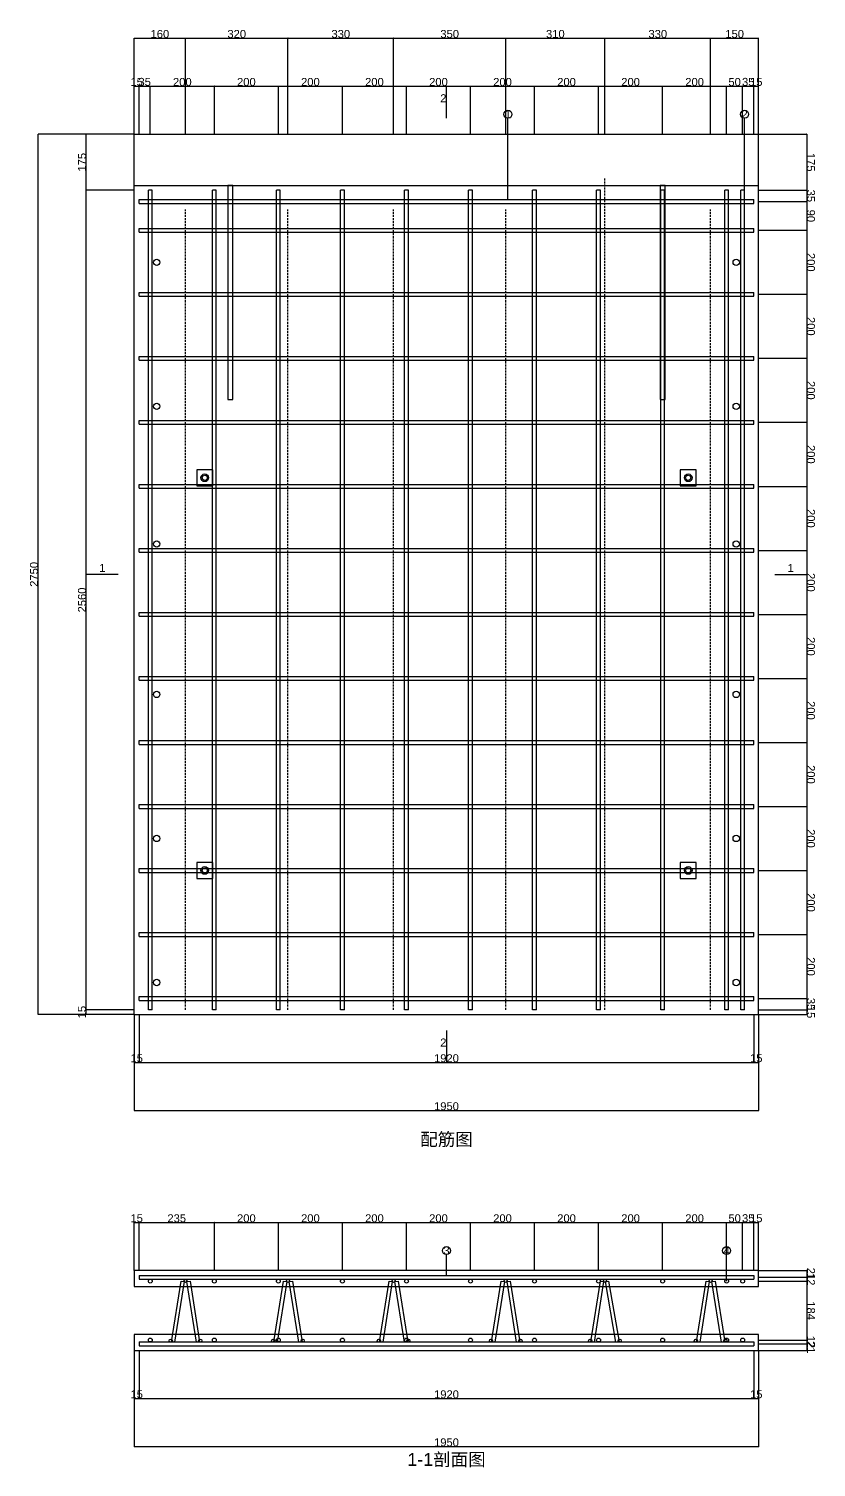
# Model space of a CAD drawing. Header units: millimetres. Extents: x -330 to 11537, y 636 to 5130.
# Drawn here: x 3670 to 6130, y 636 to 5130 of the extents above; entities that cross this region are included whole.
import ezdxf
from ezdxf.enums import TextEntityAlignment as Align

# ---------------------------------------------------------------- set-up
doc = ezdxf.new("R2010")
doc.units = ezdxf.units.MM
doc.linetypes.add('DASHED2', pattern=[9.525, 6.35, -3.175])
for name, color, linetype in [('cut_line', 7, 'Continuous'), ('form_front_view_dimension', 1, 'Continuous'), ('form_front_view_embedded', 6, 'Continuous'), ('form_front_view_profile', 7, 'Continuous'), ('form_front_view_text', 1, 'Continuous'), ('form_front_view_truss_rebar', 6, 'DASHED2'), ('form_top_view_dimension', 1, 'Continuous'), ('form_top_view_profile', 7, 'Continuous')]:
    doc.layers.add(name, color=color, linetype=linetype)
doc.styles.get("Standard").update_dxf_attribs({"font": 'arial.ttf'})
doc.dimstyles.new('DS_1', dxfattribs={"dimtxt": 25, "dimasz": 0.15, "dimexe": 0.25, "dimexo": 0.625, "dimtad": 1, "dimtxsty": 'Standard', "dimblk": 'OBLIQUE', "dimcen": 2.5, "dimclrd": 256, "dimclre": 256, "dimclrt": 256, "dimazin": 3, "dimtfac": 1, "dimtmove": 1, "dimatfit": 3, "dimlwd": -1, "dimlwe": -1})

# ---------------------------------------------------------------- blocks, each defined once
blk = doc.blocks.new('rebar_reinforcement_view_block')
at = {"layer": 'form_front_view_embedded'}
for p, q in [((292, 2640), (292, 1971)), ((308, 2640), (292, 2640)), ((308, 1971), (308, 2640)), ((1642, 2640), (1642, 1971)), ((1658, 2640), (1642, 2640)), ((1658, 1971), (1658, 2640)), ((292, 1971), (308, 1971)), ((1642, 1971), (1658, 1971))]:
    blk.add_line(p, q, dxfattribs=at)
at = {"layer": 'form_front_view_profile'}
for p, q in [((0, 2640), (0, 2800)), ((0, 2800), (1950, 2800)), ((1950, 2640), (1950, 2800)), ((0, 50), (0, 2640)), ((0, 2640), (1950, 2640)), ((1950, 50), (1950, 2640)), ((0, 50), (1950, 50))]:
    blk.add_line(p, q, dxfattribs=at)
blk = doc.blocks.new('rebar_reinforcement_view_top_rebar_block')
at = {"layer": 'form_front_view_embedded'}
for p, q in [((44, 65), (44, 2625)), ((56, 2625), (44, 2625)), ((56, 65), (56, 2625)), ((244, 65), (244, 2625)), ((256, 2625), (244, 2625)), ((256, 65), (256, 2625)), ((444, 65), (444, 2625)), ((456, 2625), (444, 2625)), ((456, 65), (456, 2625)), ((644, 65), (644, 2625)), ((656, 2625), (644, 2625)), ((656, 65), (656, 2625)), ((844, 65), (844, 2625)), ((856, 2625), (844, 2625)), ((856, 65), (856, 2625)), ((1044, 65), (1044, 2625)), ((1056, 2625), (1044, 2625)), ((1056, 65), (1056, 2625)), ((1244, 65), (1244, 2625)), ((1256, 2625), (1244, 2625)), ((1256, 65), (1256, 2625)), ((1444, 65), (1444, 2625)), ((1456, 2625), (1444, 2625)), ((1456, 65), (1456, 2625)), ((1644, 65), (1644, 2625)), ((1656, 2625), (1644, 2625)), ((1656, 65), (1656, 2625)), ((1844, 65), (1844, 2625)), ((1856, 2625), (1844, 2625)), ((1856, 65), (1856, 2625)), ((1894, 65), (1894, 2625)), ((1906, 2625), (1894, 2625)), ((1906, 65), (1906, 2625)), ((15, 2584), (15, 2596)), ((15, 2596), (1935, 2596)), ((15, 2584), (1935, 2584)), ((1935, 2584), (1935, 2596)), ((15, 2494), (15, 2506)), ((15, 2506), (1935, 2506)), ((15, 2494), (1935, 2494)), ((1935, 2494), (1935, 2506)), ((15, 2294), (15, 2306)), ((15, 2306), (1935, 2306)), ((15, 2294), (1935, 2294)), ((1935, 2294), (1935, 2306)), ((15, 2094), (15, 2106)), ((15, 2106), (1935, 2106)), ((15, 2094), (1935, 2094)), ((1935, 2094), (1935, 2106)), ((15, 1894), (15, 1906)), ((15, 1906), (1935, 1906)), ((15, 1894), (1935, 1894)), ((1935, 1894), (1935, 1906)), ((245, 1751.7), (195, 1751.7)), ((195, 1751.7), (195, 1701.7)), ((245, 1701.7), (245, 1751.7)), ((1755, 1751.7), (1705, 1751.7)), ((1705, 1751.7), (1705, 1701.7)), ((1755, 1701.7), (1755, 1751.7)), ((15, 1694), (15, 1706)), ((15, 1706), (1935, 1706)), ((15, 1694), (1935, 1694)), ((195, 1701.7), (245, 1701.7)), ((1705, 1701.7), (1755, 1701.7)), ((1935, 1694), (1935, 1706)), ((15, 1494), (15, 1506)), ((15, 1506), (1935, 1506)), ((15, 1494), (1935, 1494)), ((1935, 1494), (1935, 1506)), ((15, 1294), (15, 1306)), ((15, 1306), (1935, 1306)), ((1935, 1294), (1935, 1306)), ((15, 1294), (1935, 1294)), ((15, 1094), (15, 1106)), ((15, 1106), (1935, 1106)), ((15, 1094), (1935, 1094)), ((1935, 1094), (1935, 1106)), ((15, 894), (15, 906)), ((15, 906), (1935, 906)), ((1935, 894), (1935, 906)), ((15, 894), (1935, 894)), ((15, 694), (15, 706)), ((15, 706), (1935, 706)), ((15, 694), (1935, 694)), ((1935, 694), (1935, 706)), ((15, 494), (15, 506)), ((15, 506), (1935, 506)), ((245, 525), (195, 525)), ((195, 525), (195, 475)), ((245, 475), (245, 525)), ((1755, 525), (1705, 525)), ((1705, 525), (1705, 475)), ((1755, 475), (1755, 525)), ((1935, 494), (1935, 506)), ((15, 494), (1935, 494)), ((195, 475), (245, 475)), ((1705, 475), (1755, 475)), ((15, 294), (15, 306)), ((15, 306), (1935, 306)), ((15, 294), (1935, 294)), ((1935, 294), (1935, 306)), ((15, 94), (15, 106)), ((15, 106), (1935, 106)), ((15, 94), (1935, 94)), ((1935, 94), (1935, 106)), ((56, 65), (44, 65)), ((256, 65), (244, 65)), ((456, 65), (444, 65)), ((656, 65), (644, 65)), ((856, 65), (844, 65)), ((1056, 65), (1044, 65)), ((1256, 65), (1244, 65)), ((1456, 65), (1444, 65)), ((1656, 65), (1644, 65)), ((1856, 65), (1844, 65)), ((1906, 65), (1894, 65))]:
    blk.add_line(p, q, dxfattribs=at)
for centre, radius in [((70, 2400), 10), ((1880, 2400), 10), ((70, 1950), 10), ((1880, 1950), 10), ((220, 1726.7), 12), ((220, 1726.7), 8), ((1730, 1726.7), 12), ((1730, 1726.7), 8), ((70, 1520), 10), ((1880, 1520), 10), ((70, 1050), 10), ((1880, 1050), 10), ((70, 600), 10), ((1880, 600), 10), ((220, 500), 12), ((220, 500), 8), ((1730, 500), 12), ((1730, 500), 8), ((70, 150), 10), ((1880, 150), 10)]:
    blk.add_circle(centre, radius, dxfattribs=at)
at = {"layer": 'form_front_view_truss_rebar'}
for p, q in [((1470, 65), (1470, 2665)), ((160, 65), (160, 2565)), ((480, 65), (480, 2565)), ((810, 65), (810, 2565)), ((1160, 65), (1160, 2565)), ((1800, 65), (1800, 2565))]:
    blk.add_line(p, q, dxfattribs=at)
blk = doc.blocks.new('_Oblique')
at = {"color": 0, "linetype": 'ByBlock', "lineweight": -2}
blk.add_line((-0.5, -0.5), (0.5, 0.5), dxfattribs=at)
blk = doc.blocks.new('rebar_reinforcement_view_text_block')
at = {"layer": 'form_front_view_text'}
for p in [(975, 2900), (975, -50)]:
    blk.add_text('2', height=25, dxfattribs=at).set_placement(p, align=Align.RIGHT)
for s, height, p in [('1', 25, (1167, 2862.5)), ('2', 25, (1906, 2862.5)), ('配筋图', 40, (975, -340))]:
    blk.add_text(s, height=height, dxfattribs=at).set_placement(p, align=Align.MIDDLE_CENTER)
for p in [(-100, 1425), (2050, 1425)]:
    blk.add_text('1', height=25, dxfattribs=at).set_placement(p, align=Align.BOTTOM_CENTER)
blk = doc.blocks.new('rebar_reinforcement_view_cut_line_block')
at = {"layer": 'cut_line'}
for p, q in [((975, 2850), (975, 2950)), ((-50, 1425), (-150, 1425)), ((2000, 1425), (2100, 1425)), ((975, 0), (975, -100))]:
    blk.add_line(p, q, dxfattribs=at)
blk = doc.blocks.new('rebar_reinforcement_view_outline_block')
at = {"layer": 'cut_line'}
for p, q in [((1167, 2596), (1167, 2850)), ((1906, 2625), (1906, 2850))]:
    blk.add_line(p, q, dxfattribs=at)
for centre in [(1167, 2862.5), (1906, 2862.5)]:
    blk.add_circle(centre, 12.5, dxfattribs=at)
blk = doc.blocks.new('reinforce_section_one_view_block')
at = {"layer": 'form_front_view_embedded'}
for p, q in [((15, 235), (15, 223)), ((15, 235), (1935, 235)), ((1935, 235), (1935, 223)), ((15, 223), (1935, 223)), ((15, 27), (15, 15)), ((15, 27), (1935, 27)), ((15, 15), (1935, 15)), ((1935, 27), (1935, 15))]:
    blk.add_line(p, q, dxfattribs=at)
for centre, radius in [((50, 217), 6), ((160, 218), 5), ((160, 218), 5), ((250, 217), 6), ((450, 217), 6), ((480, 218), 5), ((480, 218), 5), ((650, 217), 6), ((810, 218), 5), ((810, 218), 5), ((850, 217), 6), ((1050, 217), 6), ((1160, 218), 5), ((1160, 218), 5), ((1250, 217), 6), ((1450, 217), 6), ((1470, 218), 5), ((1470, 218), 5), ((1650, 217), 6), ((1800, 218), 5), ((1800, 218), 5), ((1850, 217), 6), ((1900, 217), 6), ((50, 33), 6), ((114, 31), 5), ((114, 31), 5), ((206, 31), 5), ((206, 31), 5), ((250, 33), 6), ((434, 31), 5), ((434, 31), 5), ((450, 33), 6), ((526, 31), 5), ((526, 31), 5), ((650, 33), 6), ((764, 31), 5), ((764, 31), 5), ((850, 33), 6), ((856, 31), 5), ((856, 31), 5), ((1050, 33), 6), ((1114, 31), 5), ((1114, 31), 5), ((1206, 31), 5), ((1206, 31), 5), ((1250, 33), 6), ((1424, 31), 5), ((1424, 31), 5), ((1450, 33), 6), ((1516, 31), 5), ((1516, 31), 5), ((1650, 33), 6), ((1754, 31), 5), ((1754, 31), 5), ((1846, 31), 5), ((1846, 31), 5), ((1850, 33), 6), ((1900, 33), 6)]:
    blk.add_circle(centre, radius, dxfattribs=at)
at = {"layer": 'form_top_view_profile'}
for p, q in [((1950, 250), (0, 250)), ((0, 250), (0, 200)), ((1950, 200), (1950, 250)), ((0, 200), (1950, 200)), ((116.1, 27.8), (146, 217.2)), ((155.9, 215.7), (125.9, 26.2)), ((146, 217.2), (155.9, 215.7)), ((164.1, 215.7), (174, 217.2)), ((194.1, 26.2), (164.1, 215.7)), ((174, 217.2), (203.9, 27.8)), ((436.1, 27.8), (466, 217.2)), ((475.9, 215.7), (445.9, 26.2)), ((466, 217.2), (475.9, 215.7)), ((484.1, 215.7), (494, 217.2)), ((514.1, 26.2), (484.1, 215.7)), ((494, 217.2), (523.9, 27.8)), ((766.1, 27.8), (796, 217.2)), ((805.9, 215.7), (775.9, 26.2)), ((796, 217.2), (805.9, 215.7)), ((814.1, 215.7), (824, 217.2)), ((844.1, 26.2), (814.1, 215.7)), ((824, 217.2), (853.9, 27.8)), ((1116.1, 27.8), (1146, 217.2)), ((1155.9, 215.7), (1125.9, 26.2)), ((1146, 217.2), (1155.9, 215.7)), ((1164.1, 215.7), (1174, 217.2)), ((1194.1, 26.2), (1164.1, 215.7)), ((1174, 217.2), (1203.9, 27.8)), ((1426.1, 27.8), (1456, 217.2)), ((1465.9, 215.7), (1435.9, 26.2)), ((1456, 217.2), (1465.9, 215.7)), ((1471.2, 215.6), (1481.1, 217.3)), ((1504.1, 26.1), (1471.2, 215.6)), ((1481.1, 217.3), (1513.9, 27.9)), ((1756.1, 27.8), (1786, 217.2)), ((1795.9, 215.7), (1765.9, 26.2)), ((1786, 217.2), (1795.9, 215.7)), ((1804.1, 215.7), (1814, 217.2)), ((1834.1, 26.2), (1804.1, 215.7)), ((1814, 217.2), (1843.9, 27.8)), ((1950, 50), (0, 50)), ((0, 50), (0, 0)), ((1950, 0), (1950, 50)), ((0, 0), (1950, 0)), ((125.9, 26.2), (116.1, 27.8)), ((203.9, 27.8), (194.1, 26.2)), ((445.9, 26.2), (436.1, 27.8)), ((523.9, 27.8), (514.1, 26.2)), ((775.9, 26.2), (766.1, 27.8)), ((853.9, 27.8), (844.1, 26.2)), ((1125.9, 26.2), (1116.1, 27.8)), ((1203.9, 27.8), (1194.1, 26.2)), ((1435.9, 26.2), (1426.1, 27.8)), ((1513.9, 27.9), (1504.1, 26.1)), ((1765.9, 26.2), (1756.1, 27.8)), ((1843.9, 27.8), (1834.1, 26.2))]:
    blk.add_line(p, q, dxfattribs=at)
blk = doc.blocks.new('reinforce_section_one_view_text_block')
at = {"layer": 'form_front_view_text'}
for s, p in [('3', (975, 312.5)), ('4', (1850, 312.5))]:
    blk.add_text(s, height=25, dxfattribs=at).set_placement(p, align=Align.MIDDLE_CENTER)
at = {"layer": 'form_top_view_text_block'}
blk.add_text('1-1剖面图', height=40, dxfattribs=at).set_placement((975, -340), align=Align.MIDDLE_CENTER)
blk = doc.blocks.new('reinforce_section_one_view_outline_block')
at = {"layer": 'cut_line'}
for p, q in [((975, 235), (975, 300)), ((1850, 217), (1850, 300))]:
    blk.add_line(p, q, dxfattribs=at)
for centre in [(975, 312.5), (1850, 312.5)]:
    blk.add_circle(centre, 12.5, dxfattribs=at)
blk = doc.blocks.new('rebar_reinforcement_view_dimension_block')
at = {"layer": 'form_front_view_dimension'}
for base, p1, p2 in [((0, 3100), (0, 2800), (160, 2800)), ((160, 3100), (160, 2800), (480, 2800)), ((480, 3100), (480, 2800), (810, 2800)), ((810, 3100), (810, 2800), (1160, 2800)), ((1160, 3100), (1160, 2800), (1470, 2800)), ((1470, 3100), (1470, 2800), (1800, 2800)), ((1800, 3100), (1800, 2800), (1950, 2800)), ((0, 2950), (0, 2800), (15, 2800)), ((15, 2950), (15, 2800), (50, 2800)), ((50, 2950), (50, 2800), (250, 2800)), ((250, 2950), (250, 2800), (450, 2800)), ((450, 2950), (450, 2800), (650, 2800)), ((650, 2950), (650, 2800), (850, 2800)), ((850, 2950), (850, 2800), (1050, 2800)), ((1050, 2950), (1050, 2800), (1250, 2800)), ((1250, 2950), (1250, 2800), (1450, 2800)), ((1450, 2950), (1450, 2800), (1650, 2800)), ((1650, 2950), (1650, 2800), (1850, 2800)), ((1850, 2950), (1850, 2800), (1900, 2800)), ((1900, 2950), (1900, 2800), (1935, 2800)), ((1935, 2950), (1935, 2800), (1950, 2800)), ((0, -100), (0, 50), (15, 50)), ((0, -250), (0, 50), (1950, 50)), ((15, -100), (15, 50), (1935, 50)), ((1935, -100), (1935, 50), (1950, 50))]:
    blk.add_linear_dim(base=base, p1=p1, p2=p2, dimstyle='DS_1', dxfattribs=at).render()
for base, p1, p2, angle in [((-300, 50), (0, 50), (0, 2800), 90), ((-150, 2625), (0, 2625), (0, 2800), 90), ((2100, 2800), (1950, 2800), (1950, 2625), 270), ((-150, 65), (0, 65), (0, 2625), 90), ((2100, 2625), (1950, 2625), (1950, 2590), 270), ((2100, 2590), (1950, 2590), (1950, 2500), 270), ((2100, 2500), (1950, 2500), (1950, 2300), 270), ((2100, 2300), (1950, 2300), (1950, 2100), 270), ((2100, 2100), (1950, 2100), (1950, 1900), 270), ((2100, 1900), (1950, 1900), (1950, 1700), 270), ((2100, 1700), (1950, 1700), (1950, 1500), 270), ((2100, 1500), (1950, 1500), (1950, 1300), 270), ((2100, 1300), (1950, 1300), (1950, 1100), 270), ((2100, 1100), (1950, 1100), (1950, 900), 270), ((2100, 900), (1950, 900), (1950, 700), 270), ((2100, 700), (1950, 700), (1950, 500), 270), ((2100, 500), (1950, 500), (1950, 300), 270), ((2100, 300), (1950, 300), (1950, 100), 270), ((2100, 100), (1950, 100), (1950, 65), 270), ((-150, 50), (0, 50), (0, 65), 90), ((2100, 65), (1950, 65), (1950, 50), 270)]:
    blk.add_linear_dim(base=base, p1=p1, p2=p2, angle=angle, dimstyle='DS_1', dxfattribs=at).render()
blk = doc.blocks.new('reinforce_section_one_view_dimension_block')
at = {"layer": 'form_top_view_dimension'}
for base, p1, p2 in [((0, 400), (0, 250), (15, 250)), ((15, 400), (15, 250), (250, 250)), ((250, 400), (250, 250), (450, 250)), ((450, 400), (450, 250), (650, 250)), ((650, 400), (650, 250), (850, 250)), ((850, 400), (850, 250), (1050, 250)), ((1050, 400), (1050, 250), (1250, 250)), ((1250, 400), (1250, 250), (1450, 250)), ((1450, 400), (1450, 250), (1650, 250)), ((1650, 400), (1650, 250), (1850, 250)), ((1850, 400), (1850, 250), (1900, 250)), ((1900, 400), (1900, 250), (1935, 250)), ((1935, 400), (1935, 250), (1950, 250)), ((0, -150), (0, 0), (15, 0)), ((0, -300), (0, 0), (1950, 0)), ((15, -150), (15, 0), (1935, 0)), ((1935, -150), (1935, 0), (1950, 0))]:
    blk.add_linear_dim(base=base, p1=p1, p2=p2, dimstyle='DS_1', dxfattribs=at).render()
for base, p1, p2 in [((2100, 250), (1950, 250), (1950, 229)), ((2100, 229), (1950, 229), (1950, 217)), ((2100, 217), (1950, 217), (1950, 33)), ((2100, 33), (1950, 33), (1950, 21)), ((2100, 21), (1950, 21), (1950, 0))]:
    blk.add_linear_dim(base=base, p1=p1, p2=p2, angle=270, dimstyle='DS_1', dxfattribs=at).render()

msp = doc.modelspace()

# ---------------------------------------------------------------- block references
for name, p in [('rebar_reinforcement_view_dimension_block', (4000, 2000)), ('rebar_reinforcement_view_cut_line_block', (4000, 2000)), ('rebar_reinforcement_view_text_block', (4000, 2000)), ('rebar_reinforcement_view_outline_block', (4000, 2000)), ('rebar_reinforcement_view_block', (4000, 2000)), ('rebar_reinforcement_view_top_rebar_block', (4000, 2000)), ('reinforce_section_one_view_dimension_block', (4000, 1000)), ('reinforce_section_one_view_text_block', (4000, 1000)), ('reinforce_section_one_view_outline_block', (4000, 1000)), ('reinforce_section_one_view_block', (4000, 1000))]:
    msp.add_blockref(name, p)

doc.saveas('drawing.dxf')
